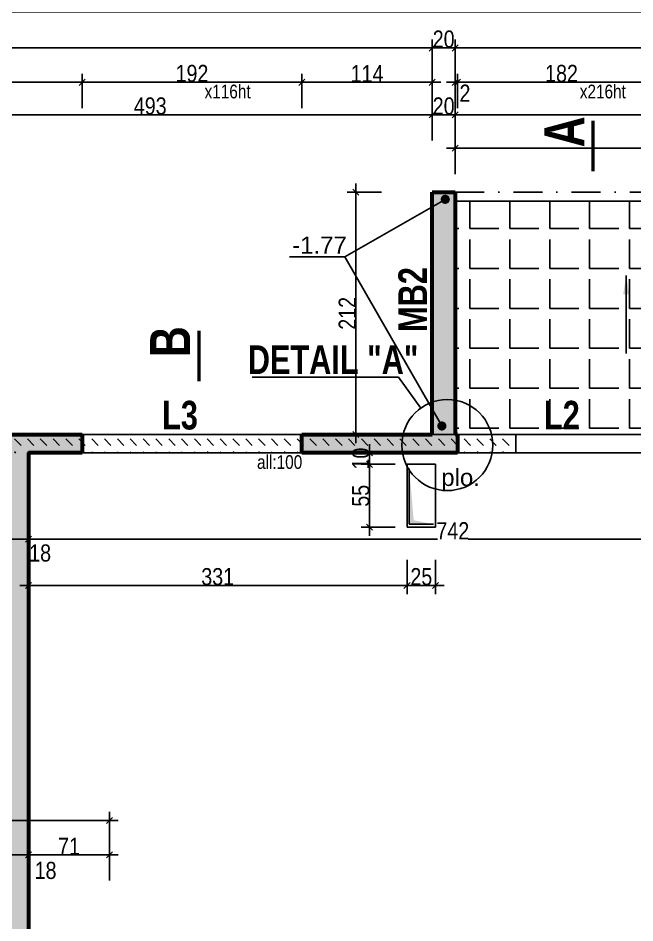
# Model space of a CAD drawing. Header units: millimetres. Extents: x -1921 to 5237, y 0 to 8595.
# Drawn here: x 1088 to 1627, y 6889 to 7680 of the extents above; entities that cross this region are included whole.
import ezdxf
from ezdxf.enums import TextEntityAlignment as Align

# ---------------------------------------------------------------- set-up
doc = ezdxf.new("R2010")
doc.units = ezdxf.units.MM
doc.linetypes.add('CACHEX2', pattern=[19.05, 12.7, -6.35])
doc.linetypes.add('TIRETPTX2', pattern=[50.8, 25.4, -12.7, 0, -12.7])
for name, color, linetype in [('01_cote_gen', 4, 'Continuous'), ('01_isolant ext', 2, 'TIRETPTX2'), ('01_linteaux', 2, 'Continuous'), ('01_murs_sup', 2, 'CACHEX2'), ('01_poch_BN', 9, 'Continuous'), ('01_poch_murs', 253, 'Continuous'), ('01_resv', 32, 'Continuous'), ('01_texte', 230, 'Continuous'), ('AA_COTES', 2, 'Continuous')]:
    doc.layers.add(name, color=color, linetype=linetype)
doc.layers.add('01_murs_coup', color=5, linetype='Continuous', lineweight=60)
doc.styles.add('ARIAL', font='arial.ttf')
doc.styles.add('impact', font='impact.ttf')
doc.styles.add('MATTE_TXT', font='arial.ttf')
doc.styles.add('STYLE2', font='ARIALN.TTF')
doc.dimstyles.new('JB50', dxfattribs={"dimscale": 0.1, "dimtxt": 150, "dimasz": 15, "dimexe": 0.1, "dimexo": 0.1, "dimgap": 0.09, "dimtad": 1, "dimdec": 1, "dimdsep": 46, "dimtxsty": 'STYLE2', "dimblk1": 'BOND_G', "dimblk2": 'BOND_D', "dimsah": 1, "dimcen": 1.5, "dimdle": 0.01, "dimse1": 1, "dimse2": 1, "dimclrd": 4, "dimclre": 2, "dimclrt": 6, "dimazin": 2, "dimtfac": 2.333333, "dimtdec": 1, "dimtix": 1, "dimtmove": 2, "dimatfit": 3, "dimldrblk": 'BOND_G', "dimfxl": 1, "dimtolj": 1, "dimtzin": 0, "dimarcsym": 0})

# ---------------------------------------------------------------- blocks, each defined once
blk = doc.blocks.new('BOND_G')
at = {"layer": 'AA_COTES', "color": 0}
for p, q in [((0, -5), (0, 15)), ((5, 0), (-5, 0)), ((1.77, 1.77), (-1.77, -1.77))]:
    blk.add_line(p, q, dxfattribs=at)
blk = doc.blocks.new('BOND_D')
at = {"layer": 'AA_COTES', "color": 0}
for p, q in [((5, 0), (-5, 0)), ((-1.77, -1.77), (1.77, 1.77)), ((0, 5), (0, -15))]:
    blk.add_line(p, q, dxfattribs=at)
blk = doc.blocks.new('*D16')
at = {"layer": '01_linteaux', "color": 4, "lineweight": -2, "transparency": 16777216}
blk.add_line((322.42, 7685.63), (1853.42, 7685.63), dxfattribs=at)
at = {"layer": 'DEFPOINTS', "color": 0}
for p in [(1854.92, 7685.63), (320.92, 7551.67), (1854.92, 7547.18)]:
    blk.add_point(p, dxfattribs=at)
at = {"layer": '01_linteaux', "color": 4, "lineweight": -2, "transparency": 16777216, "xscale": 1.5, "yscale": 1.5, "zscale": 1.5, "rotation": 180}
blk.add_blockref('BOND_G', (320.92, 7685.63), dxfattribs=at)
at = {"layer": '01_linteaux', "color": 4, "lineweight": -2, "transparency": 16777216, "xscale": 1.5, "yscale": 1.5, "zscale": 1.5}
blk.add_blockref('BOND_D', (1854.92, 7685.63), dxfattribs=at)
at = {"layer": '01_linteaux', "color": 6, "transparency": 16777216, "insert": (1087.92, 7693.3), "char_height": 15, "attachment_point": 5, "style": 'STYLE2'}
blk.add_mtext('\\A1;1534', dxfattribs=at)
blk = doc.blocks.new('*D18')
at = {"layer": '01_cote_gen', "color": 4, "lineweight": -2, "transparency": 16777216}
blk.add_line((1080.42, 7224.4), (1095.42, 7224.4), dxfattribs=at)
at = {"layer": 'DEFPOINTS', "color": 0}
for p in [(1096.92, 7224.4), (1078.92, 7175.58), (1096.92, 7175.58)]:
    blk.add_point(p, dxfattribs=at)
at = {"layer": '01_cote_gen', "color": 4, "lineweight": -2, "transparency": 16777216, "xscale": 1.5, "yscale": 1.5, "zscale": 1.5, "rotation": 180}
blk.add_blockref('BOND_G', (1078.92, 7224.4), dxfattribs=at)
at = {"layer": '01_cote_gen', "color": 4, "lineweight": -2, "transparency": 16777216, "xscale": 1.5, "yscale": 1.5, "zscale": 1.5}
blk.add_blockref('BOND_D', (1096.92, 7224.4), dxfattribs=at)
at = {"layer": '01_cote_gen', "color": 6, "transparency": 16777216, "insert": (1107.19, 7212.23), "char_height": 15, "attachment_point": 5, "style": 'STYLE2'}
blk.add_mtext('\\A1;18', dxfattribs=at)
blk = doc.blocks.new('*D19')
at = {"layer": '01_cote_gen', "color": 4, "lineweight": -2, "transparency": 16777216}
for p, q in [((1098.42, 7224.4), (1454.42, 7224.4)), ((1837.42, 7224.4), (1481.41, 7224.4))]:
    blk.add_line(p, q, dxfattribs=at)
at = {"layer": 'DEFPOINTS', "color": 0}
for p in [(1838.92, 7224.4), (1096.92, 7201.9), (1838.92, 7206.21)]:
    blk.add_point(p, dxfattribs=at)
at = {"layer": '01_cote_gen', "color": 4, "lineweight": -2, "transparency": 16777216, "xscale": 1.5, "yscale": 1.5, "zscale": 1.5, "rotation": 180}
blk.add_blockref('BOND_G', (1096.92, 7224.4), dxfattribs=at)
at = {"layer": '01_cote_gen', "color": 4, "lineweight": -2, "transparency": 16777216, "xscale": 1.5, "yscale": 1.5, "zscale": 1.5}
blk.add_blockref('BOND_D', (1838.92, 7224.4), dxfattribs=at)
at = {"layer": '01_cote_gen', "color": 6, "transparency": 16777216, "insert": (1467.92, 7231.74), "char_height": 15, "attachment_point": 5, "style": 'STYLE2'}
blk.add_mtext('\\A1;742', dxfattribs=at)
blk = doc.blocks.new('*D67')
at = {"layer": '01_cote_gen', "color": 4, "lineweight": -2, "transparency": 16777216}
blk.add_line((322.42, 7653.91), (1448.42, 7653.91), dxfattribs=at)
at = {"layer": 'DEFPOINTS', "color": 0}
for p in [(320.92, 7663.13), (1449.92, 7653.91), (1449.92, 7540.79)]:
    blk.add_point(p, dxfattribs=at)
at = {"layer": '01_cote_gen', "color": 4, "lineweight": -2, "transparency": 16777216, "xscale": 1.5, "yscale": 1.5, "zscale": 1.5, "rotation": 180}
blk.add_blockref('BOND_G', (320.92, 7653.91), dxfattribs=at)
at = {"layer": '01_cote_gen', "color": 4, "lineweight": -2, "transparency": 16777216, "xscale": 1.5, "yscale": 1.5, "zscale": 1.5}
blk.add_blockref('BOND_D', (1449.92, 7653.91), dxfattribs=at)
at = {"layer": '01_cote_gen', "color": 6, "transparency": 16777216, "insert": (885.42, 7661.58), "char_height": 15, "attachment_point": 5, "style": 'STYLE2'}
blk.add_mtext('\\A1;1129', dxfattribs=at)
blk = doc.blocks.new('*D68')
at = {"layer": '01_cote_gen', "color": 4, "lineweight": -2, "transparency": 16777216}
blk.add_line((1451.42, 7653.91), (1468.42, 7653.91), dxfattribs=at)
at = {"layer": 'DEFPOINTS', "color": 0}
for p in [(1469.92, 7653.91), (1449.92, 7632.23), (1469.92, 7540.79)]:
    blk.add_point(p, dxfattribs=at)
at = {"layer": '01_cote_gen', "color": 4, "lineweight": -2, "transparency": 16777216, "xscale": 1.5, "yscale": 1.5, "zscale": 1.5, "rotation": 180}
blk.add_blockref('BOND_G', (1449.92, 7653.91), dxfattribs=at)
at = {"layer": '01_cote_gen', "color": 4, "lineweight": -2, "transparency": 16777216, "xscale": 1.5, "yscale": 1.5, "zscale": 1.5}
blk.add_blockref('BOND_D', (1469.92, 7653.91), dxfattribs=at)
at = {"layer": '01_cote_gen', "color": 6, "transparency": 16777216, "insert": (1459.92, 7661.58), "char_height": 15, "attachment_point": 5, "style": 'STYLE2'}
blk.add_mtext('\\A1;20', dxfattribs=at)
blk = doc.blocks.new('*D69')
at = {"layer": '01_cote_gen', "color": 4, "lineweight": -2, "transparency": 16777216}
blk.add_line((1471.42, 7653.91), (1853.42, 7653.91), dxfattribs=at)
at = {"layer": 'DEFPOINTS', "color": 0}
for p in [(1854.92, 7663.13), (1854.92, 7653.91), (1469.92, 7631.41)]:
    blk.add_point(p, dxfattribs=at)
at = {"layer": '01_cote_gen', "color": 4, "lineweight": -2, "transparency": 16777216, "xscale": 1.5, "yscale": 1.5, "zscale": 1.5, "rotation": 180}
blk.add_blockref('BOND_G', (1469.92, 7653.91), dxfattribs=at)
at = {"layer": '01_cote_gen', "color": 4, "lineweight": -2, "transparency": 16777216, "xscale": 1.5, "yscale": 1.5, "zscale": 1.5}
blk.add_blockref('BOND_D', (1854.92, 7653.91), dxfattribs=at)
at = {"layer": '01_cote_gen', "color": 6, "transparency": 16777216, "insert": (1662.42, 7661.58), "char_height": 15, "attachment_point": 5, "style": 'STYLE2'}
blk.add_mtext('\\A1;385', dxfattribs=at)
blk = doc.blocks.new('*D74')
at = {"layer": '01_cote_gen', "color": 4, "lineweight": -2, "transparency": 16777216}
blk.add_line((935.42, 7623.89), (1142.42, 7623.89), dxfattribs=at)
at = {"layer": 'DEFPOINTS', "color": 0}
for p in [(1143.92, 7623.89), (933.92, 7328.79), (1143.92, 7328.79)]:
    blk.add_point(p, dxfattribs=at)
at = {"layer": '01_cote_gen', "color": 4, "lineweight": -2, "transparency": 16777216, "xscale": 1.5, "yscale": 1.5, "zscale": 1.5, "rotation": 180}
blk.add_blockref('BOND_G', (933.92, 7623.89), dxfattribs=at)
at = {"layer": '01_cote_gen', "color": 4, "lineweight": -2, "transparency": 16777216, "xscale": 1.5, "yscale": 1.5, "zscale": 1.5}
blk.add_blockref('BOND_D', (1143.92, 7623.89), dxfattribs=at)
at = {"layer": '01_cote_gen', "color": 6, "transparency": 16777216, "insert": (1038.92, 7631.56), "char_height": 15, "attachment_point": 5, "style": 'STYLE2'}
blk.add_mtext('\\A1;210', dxfattribs=at)
blk = doc.blocks.new('*D75')
at = {"layer": '01_cote_gen', "color": 4, "lineweight": -2, "transparency": 16777216}
blk.add_line((1145.42, 7623.89), (1334.42, 7623.89), dxfattribs=at)
at = {"layer": 'DEFPOINTS', "color": 0}
for p in [(1335.92, 7623.89), (1143.92, 7320.79), (1335.92, 7320.79)]:
    blk.add_point(p, dxfattribs=at)
at = {"layer": '01_cote_gen', "color": 4, "lineweight": -2, "transparency": 16777216, "xscale": 1.5, "yscale": 1.5, "zscale": 1.5, "rotation": 180}
blk.add_blockref('BOND_G', (1143.92, 7623.89), dxfattribs=at)
at = {"layer": '01_cote_gen', "color": 4, "lineweight": -2, "transparency": 16777216, "xscale": 1.5, "yscale": 1.5, "zscale": 1.5}
blk.add_blockref('BOND_D', (1335.92, 7623.89), dxfattribs=at)
at = {"layer": '01_cote_gen', "color": 6, "transparency": 16777216, "insert": (1239.92, 7631.56), "char_height": 15, "attachment_point": 5, "style": 'STYLE2'}
blk.add_mtext('\\A1;192', dxfattribs=at)
blk = doc.blocks.new('*D76')
at = {"layer": '01_cote_gen', "color": 4, "lineweight": -2, "transparency": 16777216}
blk.add_line((1337.42, 7623.89), (1448.42, 7623.89), dxfattribs=at)
at = {"layer": 'DEFPOINTS', "color": 0}
for p in [(1449.92, 7623.89), (1335.92, 7601.39), (1449.92, 7540.79)]:
    blk.add_point(p, dxfattribs=at)
at = {"layer": '01_cote_gen', "color": 4, "lineweight": -2, "transparency": 16777216, "xscale": 1.5, "yscale": 1.5, "zscale": 1.5, "rotation": 180}
blk.add_blockref('BOND_G', (1335.92, 7623.89), dxfattribs=at)
at = {"layer": '01_cote_gen', "color": 4, "lineweight": -2, "transparency": 16777216, "xscale": 1.5, "yscale": 1.5, "zscale": 1.5}
blk.add_blockref('BOND_D', (1449.92, 7623.89), dxfattribs=at)
at = {"layer": '01_cote_gen', "color": 6, "transparency": 16777216, "insert": (1392.92, 7631.43), "char_height": 15, "attachment_point": 5, "style": 'STYLE2'}
blk.add_mtext('\\A1;114', dxfattribs=at)
blk = doc.blocks.new('*D78')
at = {"layer": '01_cote_gen', "color": 4, "lineweight": -2, "transparency": 16777216}
blk.add_line((1383.14, 7317.4), (1383.14, 7526.41), dxfattribs=at)
at = {"layer": 'DEFPOINTS', "color": 0}
for p in [(1383.14, 7527.91), (1449.92, 7527.91), (1417.12, 7315.9)]:
    blk.add_point(p, dxfattribs=at)
at = {"layer": '01_cote_gen', "color": 4, "lineweight": -2, "transparency": 16777216, "xscale": 1.5, "yscale": 1.5, "zscale": 1.5}
for name, p, rotation in [('BOND_D', (1383.14, 7527.91), 90), ('BOND_G', (1383.14, 7315.9), 270)]:
    blk.add_blockref(name, p, dxfattribs=dict(at, rotation=rotation))
at = {"layer": '01_cote_gen', "color": 6, "transparency": 16777216, "insert": (1375.6, 7421.91), "char_height": 15, "attachment_point": 5, "rotation": 90, "style": 'STYLE2'}
blk.add_mtext('\\A1;212', dxfattribs=at)
blk = doc.blocks.new('*D82')
at = {"layer": '01_cote_gen', "color": 4, "lineweight": -2, "transparency": 16777216}
blk.add_line((958.4, 7595.43), (1448.42, 7595.43), dxfattribs=at)
at = {"layer": 'DEFPOINTS', "color": 0}
for p in [(1449.92, 7595.43), (956.9, 7587.93), (1449.92, 7527.91)]:
    blk.add_point(p, dxfattribs=at)
at = {"layer": '01_cote_gen', "color": 4, "lineweight": -2, "transparency": 16777216, "xscale": 1.5, "yscale": 1.5, "zscale": 1.5, "rotation": 180}
blk.add_blockref('BOND_G', (956.9, 7595.43), dxfattribs=at)
at = {"layer": '01_cote_gen', "color": 4, "lineweight": -2, "transparency": 16777216, "xscale": 1.5, "yscale": 1.5, "zscale": 1.5}
blk.add_blockref('BOND_D', (1449.92, 7595.43), dxfattribs=at)
at = {"layer": '01_cote_gen', "color": 6, "transparency": 16777216, "insert": (1203.41, 7603.1), "char_height": 15, "attachment_point": 5, "style": 'STYLE2'}
blk.add_mtext('\\A1;493', dxfattribs=at)
blk = doc.blocks.new('*D83')
at = {"layer": '01_cote_gen', "color": 4, "lineweight": -2, "transparency": 16777216}
blk.add_line((1451.42, 7595.43), (1468.42, 7595.43), dxfattribs=at)
at = {"layer": 'DEFPOINTS', "color": 0}
for p in [(1469.92, 7595.43), (1449.92, 7587.93), (1469.92, 7527.91)]:
    blk.add_point(p, dxfattribs=at)
at = {"layer": '01_cote_gen', "color": 4, "lineweight": -2, "transparency": 16777216, "xscale": 1.5, "yscale": 1.5, "zscale": 1.5, "rotation": 180}
blk.add_blockref('BOND_G', (1449.92, 7595.43), dxfattribs=at)
at = {"layer": '01_cote_gen', "color": 4, "lineweight": -2, "transparency": 16777216, "xscale": 1.5, "yscale": 1.5, "zscale": 1.5}
blk.add_blockref('BOND_D', (1469.92, 7595.43), dxfattribs=at)
at = {"layer": '01_cote_gen', "color": 6, "transparency": 16777216, "insert": (1459.92, 7603.1), "char_height": 15, "attachment_point": 5, "style": 'STYLE2'}
blk.add_mtext('\\A1;20', dxfattribs=at)
blk = doc.blocks.new('*D85')
at = {"layer": '01_cote_gen', "color": 4, "lineweight": -2, "transparency": 16777216}
blk.add_line((1471.42, 7595.43), (1853.42, 7595.43), dxfattribs=at)
at = {"layer": 'DEFPOINTS', "color": 0}
for p in [(1854.92, 7595.43), (1469.92, 7572.93), (1854.92, 7572.93)]:
    blk.add_point(p, dxfattribs=at)
at = {"layer": '01_cote_gen', "color": 4, "lineweight": -2, "transparency": 16777216, "xscale": 1.5, "yscale": 1.5, "zscale": 1.5, "rotation": 180}
blk.add_blockref('BOND_G', (1469.92, 7595.43), dxfattribs=at)
at = {"layer": '01_cote_gen', "color": 4, "lineweight": -2, "transparency": 16777216, "xscale": 1.5, "yscale": 1.5, "zscale": 1.5}
blk.add_blockref('BOND_D', (1854.92, 7595.43), dxfattribs=at)
at = {"layer": '01_cote_gen', "color": 6, "transparency": 16777216, "insert": (1660.42, 7603.1), "char_height": 15, "attachment_point": 5, "style": 'STYLE2'}
blk.add_mtext('\\A1;385', dxfattribs=at)
blk = doc.blocks.new('*D86')
at = {"layer": '01_cote_gen', "color": 4, "lineweight": -2, "transparency": 16777216}
blk.add_line((1471.42, 7566.22), (2065.42, 7566.22), dxfattribs=at)
at = {"layer": 'DEFPOINTS', "color": 0}
for p in [(1469.92, 7572.93), (2066.92, 7572.93), (2066.92, 7566.22)]:
    blk.add_point(p, dxfattribs=at)
at = {"layer": '01_cote_gen', "color": 4, "lineweight": -2, "transparency": 16777216, "xscale": 1.5, "yscale": 1.5, "zscale": 1.5, "rotation": 180}
blk.add_blockref('BOND_G', (1469.92, 7566.22), dxfattribs=at)
at = {"layer": '01_cote_gen', "color": 4, "lineweight": -2, "transparency": 16777216, "xscale": 1.5, "yscale": 1.5, "zscale": 1.5}
blk.add_blockref('BOND_D', (2066.92, 7566.22), dxfattribs=at)
at = {"layer": '01_cote_gen', "color": 6, "transparency": 16777216, "insert": (1768.42, 7573.88), "char_height": 15, "attachment_point": 5, "style": 'STYLE2'}
blk.add_mtext('\\A1;597', dxfattribs=at)
blk = doc.blocks.new('*D120')
at = {"layer": '01_cote_gen', "color": 4, "lineweight": -2, "transparency": 16777216}
blk.add_line((1098.42, 6948.34), (1166.42, 6948.34), dxfattribs=at)
at = {"layer": 'DEFPOINTS', "color": 0}
for p in [(1167.92, 6948.34), (1096.92, 6923.93), (1167.92, 6891.71)]:
    blk.add_point(p, dxfattribs=at)
at = {"layer": '01_cote_gen', "color": 4, "lineweight": -2, "transparency": 16777216, "xscale": 1.5, "yscale": 1.5, "zscale": 1.5, "rotation": 180}
blk.add_blockref('BOND_G', (1096.92, 6948.34), dxfattribs=at)
at = {"layer": '01_cote_gen', "color": 4, "lineweight": -2, "transparency": 16777216, "xscale": 1.5, "yscale": 1.5, "zscale": 1.5}
blk.add_blockref('BOND_D', (1167.92, 6948.34), dxfattribs=at)
at = {"layer": '01_cote_gen', "color": 6, "transparency": 16777216, "insert": (1132.42, 6955.88), "char_height": 15, "attachment_point": 5, "style": 'STYLE2'}
blk.add_mtext('\\A1;71', dxfattribs=at)
blk = doc.blocks.new('*D416')
at = {"layer": '01_cote_gen', "color": 4, "lineweight": -2, "transparency": 16777216}
blk.add_line((1080.42, 6948.34), (1095.42, 6948.34), dxfattribs=at)
at = {"layer": 'DEFPOINTS', "color": 0}
for p in [(1096.92, 6948.34), (1078.92, 6934.06), (1096.92, 6934.06)]:
    blk.add_point(p, dxfattribs=at)
at = {"layer": '01_cote_gen', "color": 4, "lineweight": -2, "transparency": 16777216, "xscale": 1.5, "yscale": 1.5, "zscale": 1.5, "rotation": 180}
blk.add_blockref('BOND_G', (1078.92, 6948.34), dxfattribs=at)
at = {"layer": '01_cote_gen', "color": 4, "lineweight": -2, "transparency": 16777216, "xscale": 1.5, "yscale": 1.5, "zscale": 1.5}
blk.add_blockref('BOND_D', (1096.92, 6948.34), dxfattribs=at)
at = {"layer": '01_cote_gen', "color": 6, "transparency": 16777216, "insert": (1111.93, 6934.7), "char_height": 15, "attachment_point": 5, "style": 'STYLE2'}
blk.add_mtext('\\A1;18', dxfattribs=at)
blk = doc.blocks.new('*D417')
at = {"layer": '01_cote_gen', "color": 4, "lineweight": -2, "transparency": 16777216}
blk.add_line((1009.42, 6978.53), (1166.42, 6978.53), dxfattribs=at)
at = {"layer": 'DEFPOINTS', "color": 0}
for p in [(1167.92, 6978.53), (1007.92, 6955.84), (1167.92, 6955.84)]:
    blk.add_point(p, dxfattribs=at)
at = {"layer": '01_cote_gen', "color": 4, "lineweight": -2, "transparency": 16777216, "xscale": 1.5, "yscale": 1.5, "zscale": 1.5, "rotation": 180}
blk.add_blockref('BOND_G', (1007.92, 6978.53), dxfattribs=at)
at = {"layer": '01_cote_gen', "color": 4, "lineweight": -2, "transparency": 16777216, "xscale": 1.5, "yscale": 1.5, "zscale": 1.5}
blk.add_blockref('BOND_D', (1167.92, 6978.53), dxfattribs=at)
at = {"layer": '01_cote_gen', "color": 6, "transparency": 16777216, "insert": (1046.16, 6987.19), "char_height": 15, "attachment_point": 5, "style": 'STYLE2'}
blk.add_mtext('\\A1;160', dxfattribs=at)
blk = doc.blocks.new('*D483')
at = {"layer": '01_cote_gen', "color": 4, "lineweight": -2, "ltscale": 2, "transparency": 16777216}
blk.add_line((1473.42, 7623.89), (1652.42, 7623.89), dxfattribs=at)
at = {"layer": 'DEFPOINTS', "color": 0, "ltscale": 2}
for p in [(1653.92, 7623.89), (1471.92, 7315.9), (1653.92, 7315.9)]:
    blk.add_point(p, dxfattribs=at)
at = {"layer": '01_cote_gen', "color": 4, "lineweight": -2, "ltscale": 2, "transparency": 16777216, "xscale": 1.5, "yscale": 1.5, "zscale": 1.5, "rotation": 180}
blk.add_blockref('BOND_G', (1471.92, 7623.89), dxfattribs=at)
at = {"layer": '01_cote_gen', "color": 4, "lineweight": -2, "ltscale": 2, "transparency": 16777216, "xscale": 1.5, "yscale": 1.5, "zscale": 1.5}
blk.add_blockref('BOND_D', (1653.92, 7623.89), dxfattribs=at)
at = {"layer": '01_cote_gen', "color": 6, "ltscale": 2, "transparency": 16777216, "insert": (1562.92, 7631.56), "char_height": 15, "attachment_point": 5, "style": 'STYLE2'}
blk.add_mtext('\\A1;182', dxfattribs=at)
blk = doc.blocks.new('*D484')
at = {"layer": '01_cote_gen', "color": 4, "lineweight": -2, "ltscale": 2, "transparency": 16777216}
for p, q in [((1468.42, 7623.89), (1466.92, 7623.89)), ((1471.92, 7623.89), (1469.92, 7623.89)), ((1473.42, 7623.89), (1474.92, 7623.89))]:
    blk.add_line(p, q, dxfattribs=at)
at = {"layer": 'DEFPOINTS', "color": 0, "ltscale": 2}
for p in [(1469.92, 7623.89), (1471.92, 7604.46), (1469.92, 7602.93)]:
    blk.add_point(p, dxfattribs=at)
at = {"layer": '01_cote_gen', "color": 4, "lineweight": -2, "ltscale": 2, "transparency": 16777216, "xscale": 1.5, "yscale": 1.5, "zscale": 1.5}
blk.add_blockref('BOND_D', (1469.92, 7623.89), dxfattribs=at)
at = {"layer": '01_cote_gen', "color": 4, "lineweight": -2, "ltscale": 2, "transparency": 16777216, "xscale": 1.5, "yscale": 1.5, "zscale": 1.5, "rotation": 180}
blk.add_blockref('BOND_G', (1471.92, 7623.89), dxfattribs=at)
at = {"layer": '01_cote_gen', "color": 6, "ltscale": 2, "transparency": 16777216, "insert": (1478.53, 7614.43), "char_height": 15, "attachment_point": 5, "style": 'STYLE2'}
blk.add_mtext('\\A1;2', dxfattribs=at)
blk = doc.blocks.new('*D646')
at = {"layer": '01_resv', "color": 4, "lineweight": -2, "transparency": 16777216}
blk.add_line((1395.16, 7236.38), (1395.16, 7288.38), dxfattribs=at)
at = {"layer": 'DEFPOINTS', "color": 0}
for p in [(1395.16, 7289.88), (1427.86, 7289.88), (1427.88, 7234.88)]:
    blk.add_point(p, dxfattribs=at)
at = {"layer": '01_resv', "color": 4, "lineweight": -2, "transparency": 16777216, "xscale": 1.5, "yscale": 1.5, "zscale": 1.5}
for name, p, rotation in [('BOND_D', (1395.16, 7289.88), 90), ('BOND_G', (1395.16, 7234.88), 270)]:
    blk.add_blockref(name, p, dxfattribs=dict(at, rotation=rotation))
at = {"layer": '01_resv', "color": 6, "transparency": 16777216, "insert": (1387.52, 7262.38), "char_height": 15, "attachment_point": 5, "rotation": 90, "style": 'STYLE2'}
blk.add_mtext('\\A1;55', dxfattribs=at)
blk = doc.blocks.new('*D647')
at = {"layer": '01_resv', "color": 4, "lineweight": -2, "transparency": 16777216}
for p, q in [((1395.16, 7301.4), (1395.16, 7302.9)), ((1395.16, 7299.9), (1395.16, 7289.88)), ((1395.16, 7288.38), (1395.16, 7286.88))]:
    blk.add_line(p, q, dxfattribs=at)
at = {"layer": 'DEFPOINTS', "color": 0}
for p in [(1409.43, 7299.9), (1395.16, 7289.88), (1409.43, 7289.88)]:
    blk.add_point(p, dxfattribs=at)
at = {"layer": '01_resv', "color": 4, "lineweight": -2, "transparency": 16777216, "xscale": 1.5, "yscale": 1.5, "zscale": 1.5}
for name, p, rotation in [('BOND_G', (1395.16, 7299.9), 270), ('BOND_D', (1395.16, 7289.88), 90)]:
    blk.add_blockref(name, p, dxfattribs=dict(at, rotation=rotation))
at = {"layer": '01_resv', "color": 6, "transparency": 16777216, "insert": (1387.49, 7294.89), "char_height": 15, "attachment_point": 5, "rotation": 90, "style": 'STYLE2'}
blk.add_mtext('\\A1;10', dxfattribs=at)
blk = doc.blocks.new('*D648')
at = {"layer": '01_resv', "color": 4, "lineweight": -2, "transparency": 16777216}
blk.add_line((1451.38, 7183.87), (1429.38, 7183.87), dxfattribs=at)
at = {"layer": 'DEFPOINTS', "color": 0}
for p in [(1427.88, 7234.88), (1452.88, 7234.88), (1427.88, 7183.87)]:
    blk.add_point(p, dxfattribs=at)
at = {"layer": '01_resv', "color": 4, "lineweight": -2, "transparency": 16777216, "xscale": 1.5, "yscale": 1.5, "zscale": 1.5, "rotation": 180}
blk.add_blockref('BOND_D', (1427.88, 7183.87), dxfattribs=at)
at = {"layer": '01_resv', "color": 4, "lineweight": -2, "transparency": 16777216, "xscale": 1.5, "yscale": 1.5, "zscale": 1.5}
blk.add_blockref('BOND_G', (1452.88, 7183.87), dxfattribs=at)
at = {"layer": '01_resv', "color": 6, "transparency": 16777216, "insert": (1440.38, 7191.54), "char_height": 15, "attachment_point": 5, "style": 'STYLE2'}
blk.add_mtext('\\A1;25', dxfattribs=at)
blk = doc.blocks.new('*D649')
at = {"layer": '01_resv', "color": 4, "lineweight": -2, "transparency": 16777216}
blk.add_line((1426.38, 7183.87), (1098.42, 7183.87), dxfattribs=at)
at = {"layer": 'DEFPOINTS', "color": 0}
for p in [(1427.88, 7206.37), (1096.92, 7194.63), (1096.92, 7183.87)]:
    blk.add_point(p, dxfattribs=at)
at = {"layer": '01_resv', "color": 4, "lineweight": -2, "transparency": 16777216, "xscale": 1.5, "yscale": 1.5, "zscale": 1.5, "rotation": 180}
blk.add_blockref('BOND_D', (1096.92, 7183.87), dxfattribs=at)
at = {"layer": '01_resv', "color": 4, "lineweight": -2, "transparency": 16777216, "xscale": 1.5, "yscale": 1.5, "zscale": 1.5}
blk.add_blockref('BOND_G', (1427.88, 7183.87), dxfattribs=at)
at = {"layer": '01_resv', "color": 6, "transparency": 16777216, "insert": (1262.4, 7191.54), "char_height": 15, "attachment_point": 5, "style": 'STYLE2'}
blk.add_mtext('\\A1;331', dxfattribs=at)

msp = doc.modelspace()

# ---------------------------------------------------------------- hatches: boundary and pattern name
at = {"layer": '01_murs_sup', "ltscale": 2}
h = msp.add_hatch(dxfattribs=at)
h.set_pattern_fill('DASH', color=256, scale=2.5, angle=135)
h.set_pattern_definition([(135, (-32158.9156, 27422.237), (-11.2253202, 9e-16), [7.9375, -7.9375])])
h.paths.add_polyline_path([(1522.92, 7315.9), (1469.92, 7315.9), (1469.92, 7315.92), (1449.92, 7315.92), (1449.92, 7315.9), (845.92, 7315.9), (845.92, 7299.9), (1007.92, 7299.9), (1007.92, 6663.9), (1025.92, 6663.9), (1025.92, 6818.9), (1149.92, 6818.9), (1149.92, 6788.9), (1167.92, 6788.9), (1167.92, 6836.9), (1027.92, 6836.9), (1027.92, 7299.9), (1522.92, 7299.9)])
at = {"layer": '01_poch_BN'}
h = msp.add_hatch(dxfattribs=at)
h.set_pattern_fill('ANGLE', color=256, scale=5)
h.set_pattern_definition([(0, (-40566.967, 43643.463), (0, 34.925), [25.4, -9.525]), (90, (-40566.967, 43643.463), (-34.925, 2e-15), [25.4, -9.525])])
h.paths.add_polyline_path([(2066.92, 7519.91), (1469.92, 7519.91), (1469.92, 7315.9), (1471.92, 7315.9), (1652.92, 7315.9), (1854.92, 7315.9)])
h.paths.add_polyline_path([(1709.77, 7416.96, -1), (1647.81, 7416.96, -1)], flags=16)
h.paths.add_polyline_path([(2066.92, 7519.91), (1854.92, 7315.9), (1854.92, 7111.91), (1854.92, 6842.91), (2066.92, 6842.91)])
h.paths.add_polyline_path([(2000.38, 7073.45, -1), (1938.42, 7073.45, -1)], flags=16)
h.paths.add_polyline_path([(1762.95, 7294.09), (1762.95, 7320.7), (1731.72, 7320.7), (1731.72, 7294.09)], flags=9)
h.paths.add_polyline_path([(1762.95, 7400), (1762.95, 7436.17), (1731.72, 7436.17), (1731.72, 7400)], flags=24)
h.paths.add_polyline_path([(1654.62, 7391.55), (1696.29, 7391.55), (1696.29, 7446.13), (1654.62, 7446.13)], flags=24)
h.paths.add_polyline_path([(1542.91, 7313.2), (1583.55, 7313.2), (1583.55, 7351.41), (1542.91, 7351.41)], flags=9)
h.paths.add_polyline_path([(1853.71, 7196.18), (1880.33, 7196.18), (1880.33, 7227.41), (1853.71, 7227.41)], flags=9)
h.paths.add_polyline_path([(1947.02, 7216.54), (1983.19, 7216.54), (1983.19, 7247.76), (1947.02, 7247.76)], flags=24)
h.paths.add_polyline_path([(1943.05, 7186.35), (1979.22, 7186.35), (1979.22, 7217.57), (1943.05, 7217.57)], flags=24)
h.paths.add_polyline_path([(1945.23, 7048.05), (1986.9, 7048.05), (1986.9, 7102.62), (1945.23, 7102.62)], flags=24)
h.paths.add_polyline_path([(1873.93, 7086.69), (1873.93, 7113.02), (1855.32, 7113.02), (1855.32, 7086.69)], flags=24)
at = {"layer": '01_poch_murs'}
h = msp.add_hatch(color=256, dxfattribs=at)
h.dxf.hatch_style = 1
h.paths.add_polyline_path([(1471.92, 7315.9), (1469.92, 7315.9), (1469.92, 7527.91), (1449.92, 7527.91), (1449.92, 7315.9), (1335.92, 7315.9), (1335.92, 7299.9), (1471.92, 7299.9)])
h.paths.add_polyline_path([(1854.92, 7315.9), (1652.92, 7315.9), (1652.92, 7299.9), (1838.92, 7299.9), (1838.92, 7111.91), (1854.92, 7111.91)])
h.paths.add_polyline_path([(1167.92, 6638.9), (1149.92, 6638.9), (1167.92, 6638.9), (1167.92, 6368.9), (1838.92, 6368.9), (1838.92, 6362.91), (1854.92, 6362.91), (1854.92, 6485.91), (1838.92, 6485.91), (1838.92, 6386.9), (1167.92, 6386.9)])
h = msp.add_hatch(color=256, dxfattribs=at)
h.dxf.hatch_style = 1
h.paths.add_polyline_path([(751.92, 7315.9), (573.92, 7315.9), (573.92, 7299.9), (751.92, 7299.9)])
h.paths.add_polyline_path([(1143.92, 7315.9), (933.92, 7315.9), (933.92, 7299.9), (1078.92, 7299.9), (1078.92, 6836.9), (1007.92, 6836.9), (1007.92, 6673.9), (1025.92, 6673.9), (1025.92, 6818.9), (1149.92, 6818.9), (1149.92, 6740.9), (1167.92, 6740.9), (1167.92, 6836.9), (1096.92, 6836.9), (1096.92, 7299.9), (1143.92, 7299.9)])
h.paths.add_polyline_path([(1025.92, 6571.91), (1007.92, 6571.91), (1007.92, 6310.91), (336.92, 6310.91), (336.92, 6400.92), (320.92, 6400.92), (320.92, 6292.92), (548.91, 6292.92), (548.91, 6272.91), (564.91, 6272.91), (564.91, 6292.91), (1007.92, 6292.91), (1007.92, 6310.91), (1025.92, 6310.91)])

# ---------------------------------------------------------------- linework, layer by layer
at = {"layer": '01_isolant ext'}
msp.add_line((1469.92, 7527.91), (2074.92, 7527.91), dxfattribs=at)
at = {"layer": '01_linteaux'}
for p, q in [((1469.92, 7519.91), (2066.92, 7519.91)), ((1143.92, 7315.9), (1335.92, 7315.9)), ((1653.92, 7315.9), (1449.92, 7315.9)), ((1143.92, 7299.9), (1335.92, 7299.9)), ((1471.92, 7299.9), (1653.92, 7299.9))]:
    msp.add_line(p, q, dxfattribs=at)
at = {"layer": '01_murs_coup'}
for p, q in [((1449.92, 7527.91), (1469.92, 7527.91)), ((1449.92, 7315.9), (1449.92, 7527.91)), ((1469.92, 7527.91), (1469.92, 7315.9)), ((933.92, 7315.9), (1143.92, 7315.9)), ((1143.92, 7315.9), (1143.92, 7299.9)), ((1335.92, 7299.9), (1335.92, 7315.9)), ((1335.92, 7315.9), (1449.92, 7315.9)), ((1471.92, 7315.9), (1469.92, 7315.9)), ((1471.92, 7315.9), (1471.92, 7299.9)), ((1143.92, 7299.9), (1096.92, 7299.9)), ((1096.92, 7299.9), (1096.92, 6836.9)), ((1471.92, 7299.9), (1335.92, 7299.9))]:
    msp.add_line(p, q, dxfattribs=at)
at = {"layer": '01_murs_sup', "ltscale": 2}
for p, q in [((1449.92, 7527.91), (1469.92, 7527.91)), ((1449.92, 7315.9), (1449.92, 7527.91)), ((1469.92, 7527.91), (1469.92, 7315.9)), ((845.92, 7315.9), (1449.92, 7315.9)), ((1522.92, 7299.9), (1522.92, 7315.9)), ((1522.92, 7299.9), (1471.92, 7299.9))]:
    msp.add_line(p, q, dxfattribs=at)
at = {"layer": '01_resv'}
for p, q in [((1427.88, 7289.88), (1452.78, 7289.89)), ((1427.88, 7234.88), (1427.88, 7289.88)), ((1452.78, 7289.89), (1452.88, 7234.88)), ((1429.89, 7237.45), (1429.89, 7286.14)), ((1452.88, 7234.88), (1427.88, 7234.88)), ((1451.14, 7237.45), (1429.89, 7237.45))]:
    msp.add_line(p, q, dxfattribs=at)
for points in [[(1429.89, 7237.45), (1429.89, 7286.14), (1433.68, 7240.97)], [(1451.14, 7237.45), (1429.89, 7237.45), (1433.68, 7240.97)]]:
    msp.add_solid(points, dxfattribs=at)
at = {"layer": '01_texte'}
for p, q in [((1373.54, 7471.19), (1461.33, 7521.57)), ((1373.54, 7471.19), (1325.07, 7471.19)), ((1373.54, 7471.19), (1458.35, 7323.39)), ((1619.47, 7455.01), (1619.47, 7386.77)), ((1420.45, 7366.07), (1292.63, 7366.07)), ((1420.45, 7366.07), (1439.9, 7339))]:
    msp.add_line(p, q, dxfattribs=at)
at = {"layer": '01_texte', "const_width": 3}
for points in [[(1590.45, 7590.24), (1590.45, 7545.99)], [(1245.95, 7406.74), (1245.95, 7362.49)]]:
    msp.add_lwpolyline(points, dxfattribs=at)
at = {"layer": '01_texte', "const_width": 4}
for points in [[(1459.33, 7521.57, 1), (1463.33, 7521.57, 1)], [(1456.35, 7323.39, 1), (1460.35, 7323.39, 1)]]:
    msp.add_lwpolyline(points, format="xyb", close=True, dxfattribs=at)
at = {"layer": '01_texte'}
msp.add_circle((1463.11, 7306.69), 39.78, dxfattribs=at)
for points in [[(1619.47, 7455.01), (1616.86, 7438.57), (1619.47, 7438.57)], [(1619.47, 7455.01), (1622.08, 7438.57), (1619.47, 7438.57)]]:
    msp.add_solid(points, dxfattribs=at)

# ---------------------------------------------------------------- texts
at = {"layer": '01_texte', "style": 'MATTE_TXT', "width": 0.8}
for s, p in [('x116ht', (1271.05, 7606.26)), ('x216ht', (1599.05, 7606.26)), ('all:100', (1316.54, 7282.26))]:
    msp.add_text(s, height=12, dxfattribs=at).set_placement(p, align=Align.BOTTOM_CENTER)
at = {"layer": '01_texte', "style": 'impact'}
for s, height, p in [('A', 35, (1593.31, 7580.58)), ('MB2', 25, (1452.85, 7433.98)), ('B', 35, (1248.81, 7397.08))]:
    msp.add_text(s, height=height, rotation=90, dxfattribs=at).set_placement(p, align=Align.BOTTOM_CENTER)
at = {"layer": '01_texte', "style": 'ARIAL'}
for s, p in [('-1.77', (1327.49, 7473.99)), ('plo.', (1457.83, 7270.94))]:
    msp.add_text(s, height=15, dxfattribs=at).set_placement(p)
at = {"layer": '01_texte', "style": 'impact'}
for s, p in [(' DETAIL "A"', (1359.54, 7361.37)), ('L3', (1229.44, 7312.89)), ('L2', (1563.23, 7312.89))]:
    msp.add_text(s, height=25, dxfattribs=at).set_placement(p, align=Align.BOTTOM_CENTER)

# ---------------------------------------------------------------- dimensions: what is measured, and where the dimension line sits
at = {"layer": '01_cote_gen'}
for base, p1, p2, picture, middle in [((1449.92, 7653.91), (320.92, 7663.13), (1449.92, 7540.79), '*D67', (885.42, 7661.58)), ((1469.92, 7653.91), (1449.92, 7632.23), (1469.92, 7540.79), '*D68', (1459.92, 7661.58)), ((1854.92, 7653.91), (1469.92, 7631.41), (1854.92, 7663.13), '*D69', (1662.42, 7661.58)), ((1143.92, 7623.89), (933.92, 7328.79), (1143.92, 7328.79), '*D74', (1038.92, 7631.56)), ((1335.92, 7623.89), (1143.92, 7320.79), (1335.92, 7320.79), '*D75', (1239.92, 7631.56)), ((1449.92, 7623.89), (1335.92, 7601.39), (1449.92, 7540.79), '*D76', (1392.92, 7631.43)), ((1449.92, 7595.43), (956.9, 7587.93), (1449.92, 7527.91), '*D82', (1203.41, 7603.1)), ((1469.92, 7595.43), (1449.92, 7587.93), (1469.92, 7527.91), '*D83', (1459.92, 7603.1)), ((2066.92, 7566.22), (1469.92, 7572.93), (2066.92, 7572.93), '*D86', (1768.42, 7573.88)), ((1167.92, 6948.34), (1096.92, 6923.93), (1167.92, 6891.71), '*D120', (1132.42, 6955.88))]:
    dim = msp.add_linear_dim(base=base, p1=p1, p2=p2, dimstyle='JB50', dxfattribs=at)
    dim.commit()
    dim.dimension.update_dxf_attribs({"geometry": picture, "text_midpoint": middle})
at = {"layer": '01_cote_gen', "ltscale": 2}
dim = msp.add_linear_dim(base=(1653.92, 7623.89), p1=(1471.92, 7315.9), p2=(1653.92, 7315.9), dimstyle='JB50', dxfattribs=at)
dim.commit()
dim.dimension.update_dxf_attribs({"geometry": '*D483', "text_midpoint": (1562.92, 7631.56)})
dim = msp.add_linear_dim(base=(1469.92, 7623.89), p1=(1471.92, 7604.46), p2=(1469.92, 7602.93), dimstyle='JB50', dxfattribs=at)
dim.commit()
dim.dimension.update_dxf_attribs({"geometry": '*D484', "text_midpoint": (1478.53, 7614.43), "dimtype": 160})
at = {"layer": '01_cote_gen'}
for base, p1, p2, picture, middle in [((1854.92, 7595.43), (1469.92, 7572.93), (1854.92, 7572.93), '*D85', (1660.42, 7603.1)), ((1838.92, 7224.4), (1096.92, 7201.9), (1838.92, 7206.21), '*D19', (1467.92, 7231.74)), ((1096.92, 7224.4), (1078.92, 7175.58), (1096.92, 7175.58), '*D18', (1107.19, 7212.23)), ((1167.92, 6978.53), (1007.92, 6955.84), (1167.92, 6955.84), '*D417', (1046.16, 6987.19)), ((1096.92, 6948.34), (1078.92, 6934.06), (1096.92, 6934.06), '*D416', (1111.93, 6934.7))]:
    dim = msp.add_linear_dim(base=base, p1=p1, p2=p2, dimstyle='JB50', dxfattribs=at)
    dim.commit()
    dim.dimension.update_dxf_attribs({"geometry": picture, "text_midpoint": middle, "dimtype": 160})
dim = msp.add_linear_dim(base=(1383.14, 7527.91), p1=(1417.12, 7315.9), p2=(1449.92, 7527.91), angle=90, dimstyle='JB50', dxfattribs=at)
dim.commit()
dim.dimension.update_dxf_attribs({"geometry": '*D78', "text_midpoint": (1375.6, 7421.91)})
at = {"layer": '01_linteaux'}
dim = msp.add_linear_dim(base=(1854.92, 7685.63), p1=(320.92, 7551.67), p2=(1854.92, 7547.18), dimstyle='JB50', dxfattribs=at)
dim.commit()
dim.dimension.update_dxf_attribs({"geometry": '*D16', "text_midpoint": (1087.92, 7693.3)})
at = {"layer": '01_resv'}
for p1, p2, picture, middle in [((1409.43, 7299.9), (1409.43, 7289.88), '*D647', (1387.49, 7294.89)), ((1427.88, 7234.88), (1427.86, 7289.88), '*D646', (1387.52, 7262.38))]:
    dim = msp.add_linear_dim(base=(1395.16, 7289.88), p1=p1, p2=p2, angle=90, dimstyle='JB50', dxfattribs=at)
    dim.commit()
    dim.dimension.update_dxf_attribs({"geometry": picture, "text_midpoint": middle})
for base, p1, p2, picture, middle in [((1427.88, 7183.87), (1452.88, 7234.88), (1427.88, 7234.88), '*D648', (1440.38, 7191.54)), ((1096.92, 7183.87), (1427.88, 7206.37), (1096.92, 7194.63), '*D649', (1262.4, 7191.54))]:
    dim = msp.add_linear_dim(base=base, p1=p1, p2=p2, dimstyle='JB50', dxfattribs=at)
    dim.commit()
    dim.dimension.update_dxf_attribs({"geometry": picture, "text_midpoint": middle})

doc.saveas('drawing.dxf')
